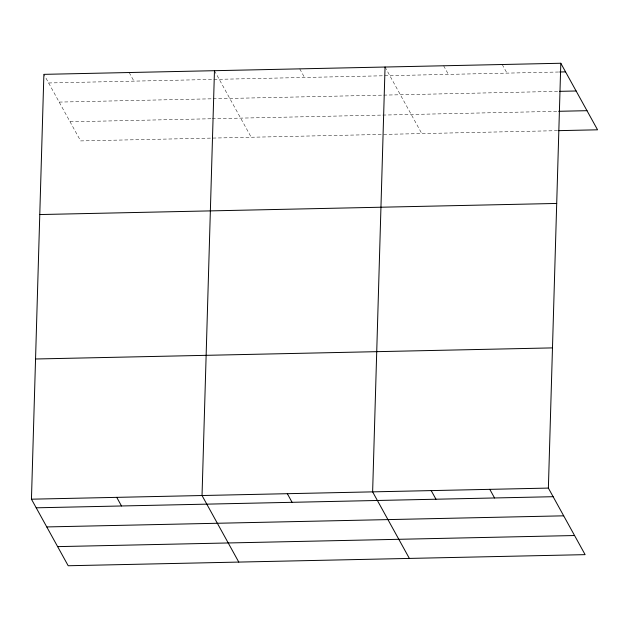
<?xml version="1.0" encoding="UTF-8"?>
<svg xmlns="http://www.w3.org/2000/svg" width="629" height="629" viewBox="0 0 629 629"><rect width="100%" height="100%" fill="white"/><g stroke="black" fill="none" stroke-linecap="round" stroke-linejoin="round"><path stroke-width="0.47" stroke-dasharray="3.15 2.36" d="M48.637 82.965L558.733 72.013M59.189 102.087L212.13 98.8M213.113 98.784L382.715 95.144M383.698 95.121L558.544 91.362M70.063 121.79L211.242 118.755M212.217 118.732L381.827 115.091M382.809 115.076L558.678 111.294M557.514 130.667L80.622 140.912L43.881 74.356M502.225 64.512L506.982 73.129M443.642 65.77L448.391 74.387M385.05 67.028L421.792 133.584M299.758 68.86L304.515 77.469M214.465 70.692L251.207 137.248M129.173 72.524L133.93 81.133"/><path stroke-width="0.94" d="M560.809 63.254L548.378 488.088L585.119 554.644L68.191 565.746L31.45 499.19L43.881 74.356L560.809 63.254L597.55 129.81L558.497 130.651M214.465 70.692L202.035 495.526L238.776 562.082M385.05 67.028L372.627 491.862L409.361 558.418M559.708 71.997L565.565 71.871M559.519 91.347L576.117 90.985M558.678 111.294L586.999 110.688M39.776 214.552L556.704 203.45M35.554 358.994L552.482 347.892M31.45 499.19L548.378 488.088M36.207 507.807L553.135 496.706M46.758 526.929L563.694 515.827M57.632 546.625L574.568 535.531M489.794 489.346L494.551 497.964M431.211 490.604L435.968 499.222M287.327 493.694L292.084 502.312M116.742 497.358L121.499 505.975"/></g></svg>
